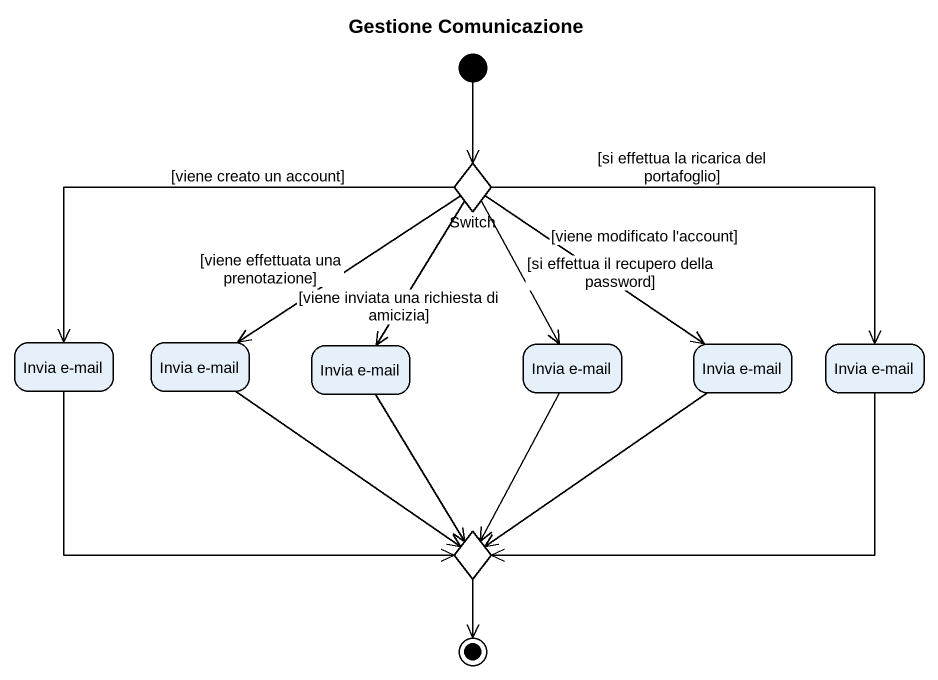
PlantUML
@startuml
title Gestione Comunicazione
hide empty description
state Switch <<choice>>
state "Invia e-mail" as Invia_e_mail
state "Invia e-mail" as Invia_e_mail_2
state "Invia e-mail" as Invia_e_mail_3
state "Invia e-mail" as Invia_e_mail_4
state "Invia e-mail" as Invia_e_mail_5
state "Invia e-mail" as Invia_e_mail_6
state choice1 <<choice>>
[*] --> Switch
Switch -left-> Invia_e_mail : [viene creato un account]
Switch --> Invia_e_mail_2 : [viene effettuata una prenotazione]
Switch --> Invia_e_mail_3 : [viene inviata una richiesta di amicizia]
Switch --> Invia_e_mail_4 : [si effettua il recupero della password]
Switch --> Invia_e_mail_5 : [viene modificato l'account]
Switch -right-> Invia_e_mail_6 : [si effettua la ricarica del portafoglio]
Invia_e_mail -right-> choice1
Invia_e_mail_2 --> choice1
Invia_e_mail_3 --> choice1
Invia_e_mail_4 --> choice1
Invia_e_mail_5 --> choice1
Invia_e_mail_6 -left-> choice1
choice1 --> [*]
@enduml
